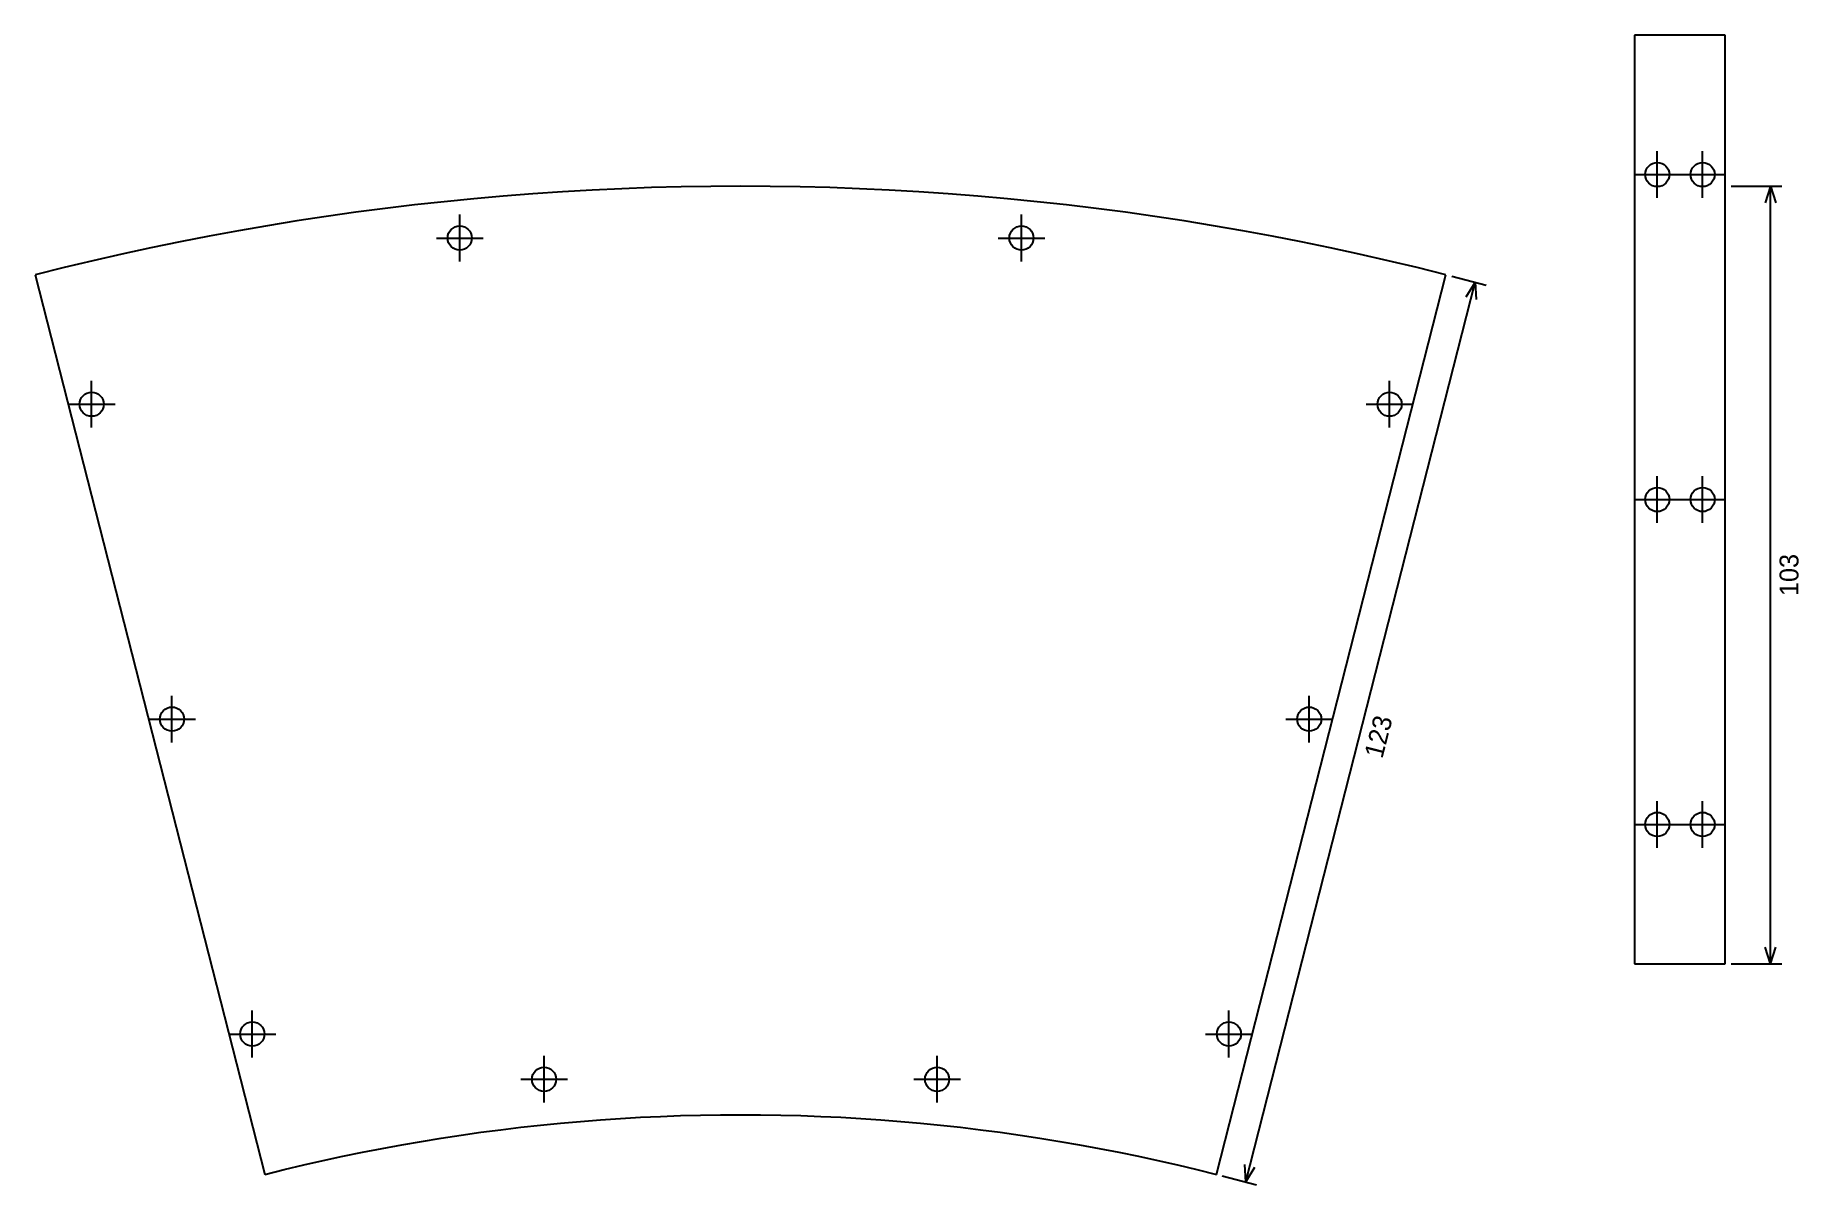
# Model space of a CAD drawing. Extents: x -93 to 140, y -4 to 398.
# Drawn here: x -93.4 to 140.2, y 245.7 to 398 of the extents above; entities outside this region: 2.
import ezdxf
from ezdxf.enums import TextEntityAlignment as Align

# ---------------------------------------------------------------- set-up
doc = ezdxf.new("R2010")
doc.units = 0
for name, color, linetype in [('CENTER', 3, 'CONTINUOUS'), ('CUT', 7, 'CONTINUOUS'), ('DIM', 4, 'CONTINUOUS'), ('HOLE', 1, 'CONTINUOUS')]:
    doc.layers.add(name, color=color, linetype=linetype)

msp = doc.modelspace()

# ---------------------------------------------------------------- linework, layer by layer
at = {"layer": 'CENTER'}
for p, q in [((121.4424, 376.45), (121.4424, 382.65)), ((127.4424, 376.45), (127.4424, 382.65)), ((118.3424, 379.55), (124.5424, 379.55)), ((124.3424, 379.55), (130.5424, 379.55)), ((-37.2069, 368.0397), (-37.2069, 374.2397)), ((37.2069, 368.0397), (37.2069, 374.2397)), ((-40.3069, 371.1397), (-34.1069, 371.1397)), ((34.1069, 371.1397), (40.3069, 371.1397)), ((-85.9716, 346.0205), (-85.9716, 352.2205)), ((85.9716, 346.0205), (85.9716, 352.2205)), ((-89.0716, 349.1205), (-82.8716, 349.1205)), ((82.8716, 349.1205), (89.0716, 349.1205)), ((121.4424, 333.4), (121.4424, 339.6)), ((127.4424, 333.4), (127.4424, 339.6)), ((118.3424, 336.5), (124.5424, 336.5)), ((124.3424, 336.5), (130.5424, 336.5)), ((-75.3291, 304.3049), (-75.3291, 310.5049)), ((75.3291, 304.3049), (75.3291, 310.5049)), ((-78.4291, 307.4049), (-72.2291, 307.4049)), ((72.2291, 307.4049), (78.4291, 307.4049)), ((121.4424, 290.35), (121.4424, 296.55)), ((127.4424, 290.35), (127.4424, 296.55)), ((118.3424, 293.45), (124.5424, 293.45)), ((124.3424, 293.45), (130.5424, 293.45)), ((-64.6865, 262.5888), (-64.6865, 268.7888)), ((64.6865, 262.5888), (64.6865, 268.7888)), ((-67.7865, 265.6888), (-61.5865, 265.6888)), ((61.5865, 265.6888), (67.7865, 265.6888)), ((-26.0349, 256.5983), (-26.0349, 262.7983)), ((26.0349, 256.5983), (26.0349, 262.7983)), ((-29.1349, 259.6983), (-22.9349, 259.6983)), ((22.9349, 259.6983), (29.1349, 259.6983)), ((0, -4), (0, 4)), ((-4, 0), (4, 0))]:
    msp.add_line(p, q, dxfattribs=at)
at = {"layer": 'CUT'}
for p, q in [((130.4424, 398), (118.4424, 398)), ((118.4424, 398), (118.4424, 275)), ((130.4424, 275), (130.4424, 398)), ((-35.3562, 376.3428), (-39.2712, 375.9545)), ((-31.4374, 376.6904), (-35.3562, 376.3428)), ((-27.5152, 376.9972), (-31.4374, 376.6904)), ((-23.59, 377.2632), (-27.5152, 376.9972)), ((-19.6622, 377.4883), (-23.59, 377.2632)), ((-15.7323, 377.6725), (-19.6622, 377.4883)), ((-11.8007, 377.8158), (-15.7323, 377.6725)), ((-7.8679, 377.9181), (-11.8007, 377.8158)), ((-3.9341, 377.9795), (-7.8679, 377.9181)), ((0, 378), (-3.9341, 377.9795)), ((3.9341, 377.9795), (0, 378)), ((7.8679, 377.9181), (3.9341, 377.9795)), ((11.8007, 377.8158), (7.8679, 377.9181)), ((15.7323, 377.6725), (11.8007, 377.8158)), ((19.6622, 377.4883), (15.7323, 377.6725)), ((23.59, 377.2632), (19.6622, 377.4883)), ((27.5152, 376.9972), (23.59, 377.2632)), ((31.4374, 376.6904), (27.5152, 376.9972)), ((35.3562, 376.3428), (31.4374, 376.6904)), ((39.2712, 375.9545), (35.3562, 376.3428)), ((-54.8844, 373.9943), (-58.7738, 373.4028)), ((-50.9889, 374.5452), (-54.8844, 373.9943)), ((-47.088, 375.0556), (-50.9889, 374.5452)), ((-43.1819, 375.5254), (-47.088, 375.0556)), ((-39.2712, 375.9545), (-43.1819, 375.5254)), ((43.1819, 375.5254), (39.2712, 375.9545)), ((47.088, 375.0556), (43.1819, 375.5254)), ((50.9889, 374.5452), (47.088, 375.0556)), ((54.8844, 373.9943), (50.9889, 374.5452)), ((58.7738, 373.4028), (54.8844, 373.9943)), ((-66.5333, 372.0985), (-70.4024, 371.3859)), ((-62.657, 372.7708), (-66.5333, 372.0985)), ((-58.7738, 373.4028), (-62.657, 372.7708)), ((62.657, 372.7708), (58.7738, 373.4028)), ((66.5333, 372.0985), (62.657, 372.7708)), ((70.4024, 371.3859), (66.5333, 372.0985)), ((-78.1174, 369.8401), (-81.9624, 369.007)), ((-74.2639, 370.6331), (-78.1174, 369.8401)), ((-70.4024, 371.3859), (-74.2639, 370.6331)), ((74.2639, 370.6331), (70.4024, 371.3859)), ((78.1174, 369.8401), (74.2639, 370.6331)), ((81.9624, 369.007), (78.1174, 369.8401)), ((-89.6253, 367.2211), (-93.4424, 366.2684)), ((-85.7985, 368.134), (-89.6253, 367.2211)), ((-81.9624, 369.007), (-85.7985, 368.134)), ((85.7985, 368.134), (81.9624, 369.007)), ((89.6253, 367.2211), (85.7985, 368.134)), ((93.4424, 366.2684), (89.6253, 367.2211)), ((-93.4424, 366.2684), (-63.0365, 247.0858)), ((63.0365, 247.0858), (93.4424, 366.2684)), ((118.4424, 275), (130.4424, 275)), ((-15.9139, 254.5029), (-13.2642, 254.6548)), ((-13.2642, 254.6548), (-10.6131, 254.779)), ((-10.6131, 254.779), (-7.9608, 254.8757)), ((-7.9608, 254.8757), (-5.3077, 254.9448)), ((-5.3077, 254.9448), (-2.654, 254.9862)), ((-2.654, 254.9862), (0, 255)), ((0, 255), (2.654, 254.9862)), ((2.654, 254.9862), (5.3077, 254.9448)), ((5.3077, 254.9448), (7.9608, 254.8757)), ((7.9608, 254.8757), (10.6131, 254.779)), ((10.6131, 254.779), (13.2642, 254.6548)), ((13.2642, 254.6548), (15.9139, 254.5029)), ((-37.0252, 252.2977), (-34.3973, 252.6694)), ((-34.3973, 252.6694), (-31.7657, 253.0137)), ((-31.7657, 253.0137), (-29.1307, 253.3306)), ((-29.1307, 253.3306), (-26.4925, 253.6201)), ((-26.4925, 253.6201), (-23.8514, 253.8821)), ((-23.8514, 253.8821), (-21.2078, 254.1166)), ((-21.2078, 254.1166), (-18.5618, 254.3235)), ((-18.5618, 254.3235), (-15.9139, 254.5029)), ((15.9139, 254.5029), (18.5618, 254.3235)), ((18.5618, 254.3235), (21.2078, 254.1166)), ((21.2078, 254.1166), (23.8514, 253.8821)), ((23.8514, 253.8821), (26.4925, 253.6201)), ((26.4925, 253.6201), (29.1307, 253.3306)), ((29.1307, 253.3306), (31.7657, 253.0137)), ((31.7657, 253.0137), (34.3973, 252.6694)), ((34.3973, 252.6694), (37.0252, 252.2977)), ((-52.6982, 249.4953), (-50.0987, 250.0302)), ((-50.0987, 250.0302), (-47.4937, 250.5381)), ((-47.4937, 250.5381), (-44.8836, 251.0189)), ((-44.8836, 251.0189), (-42.2686, 251.4724)), ((-42.2686, 251.4724), (-39.649, 251.8987)), ((-39.649, 251.8987), (-37.0252, 252.2977)), ((37.0252, 252.2977), (39.649, 251.8987)), ((39.649, 251.8987), (42.2686, 251.4724)), ((42.2686, 251.4724), (44.8836, 251.0189)), ((44.8836, 251.0189), (47.4937, 250.5381)), ((47.4937, 250.5381), (50.0987, 250.0302)), ((50.0987, 250.0302), (52.6982, 249.4953)), ((-63.0365, 247.0858), (-60.4615, 247.7285)), ((-60.4615, 247.7285), (-57.8799, 248.3443)), ((-57.8799, 248.3443), (-55.2921, 248.9333)), ((-55.2921, 248.9333), (-52.6982, 249.4953)), ((52.6982, 249.4953), (55.2921, 248.9333)), ((55.2921, 248.9333), (57.8799, 248.3443)), ((57.8799, 248.3443), (60.4615, 247.7285)), ((60.4615, 247.7285), (63.0365, 247.0858))]:
    msp.add_line(p, q, dxfattribs=at)
at = {"layer": 'DIM'}
for p, q in [((131.2424, 378), (137.9424, 378)), ((136.4424, 378), (135.7424, 375.8)), ((136.4424, 275), (136.4424, 378)), ((136.4424, 378), (137.1424, 375.8)), ((66.9124, 246.097), (97.3182, 365.2796)), ((94.2176, 366.0706), (98.7717, 364.9088)), ((97.3182, 365.2796), (96.0961, 363.3209)), ((97.3182, 365.2796), (97.4527, 362.9748)), ((136.4424, 275), (135.7424, 277.2)), ((136.4424, 275), (137.1424, 277.2)), ((131.2424, 275), (137.9424, 275)), ((66.9124, 246.097), (66.778, 248.4018)), ((66.9124, 246.097), (68.1345, 248.0557)), ((63.8117, 246.888), (68.3658, 245.7262))]:
    msp.add_line(p, q, dxfattribs=at)
at = {"layer": 'HOLE'}
for centre in [(121.4424, 379.55), (127.4424, 379.55), (-37.2069, 371.1397), (37.2069, 371.1397), (-85.9716, 349.1205), (85.9716, 349.1205), (121.4424, 336.5), (127.4424, 336.5), (-75.3291, 307.4049), (75.3291, 307.4049), (121.4424, 293.45), (127.4424, 293.45), (-64.6865, 265.6888), (64.6865, 265.6888), (-26.0349, 259.6983), (26.0349, 259.6983)]:
    msp.add_circle(centre, 1.6, dxfattribs=at)

# ---------------------------------------------------------------- texts
at = {"layer": 'DIM'}
for s, rotation, p in [('103', 90, (140.1424, 326.5)), ('123', 75.688, (85.7005, 304.7736))]:
    msp.add_text(s, height=2.5, rotation=rotation, dxfattribs=at).set_placement(p, align=Align.CENTER)

doc.saveas('drawing.dxf')
